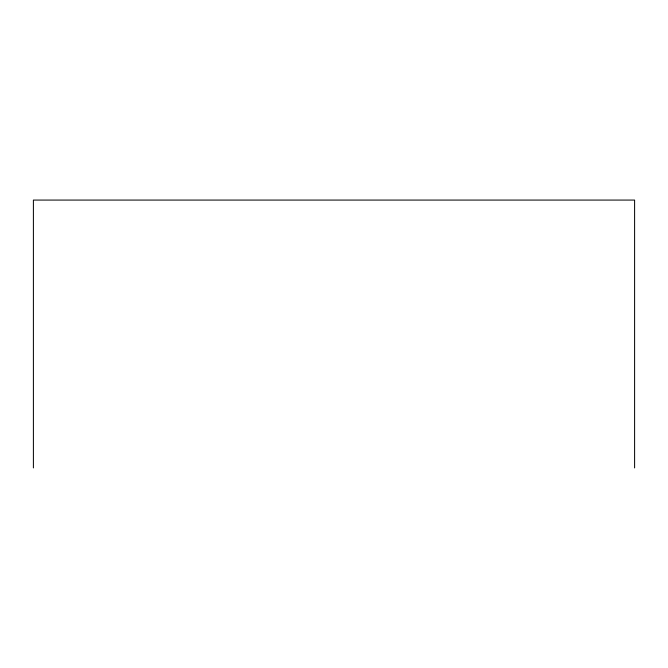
<?xml version="1.0" encoding="UTF-8"?>
<svg xmlns="http://www.w3.org/2000/svg" width="668" height="668" viewBox="0 0 668 668"><rect width="100%" height="100%" fill="white"/><g stroke="black" fill="none" stroke-linecap="round" stroke-linejoin="round"><path stroke-width="1" d="M634.6 467.926L634.6 200.074L33.4 200.074L33.4 467.926"/></g></svg>
